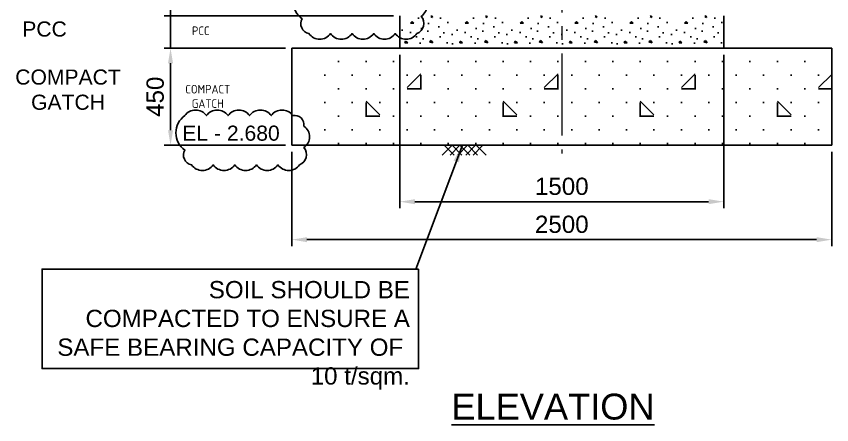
# Model space of a CAD drawing. Header units: millimetres. Extents: x -66 to 3621, y -1 to 3307.
# Drawn here: x 1223.8 to 1412.6, y 1968.2 to 2062.9 of the extents above; entities that cross this region are included whole.
import ezdxf
from ezdxf.enums import TextEntityAlignment as Align

# ---------------------------------------------------------------- set-up
doc = ezdxf.new("R2010")
doc.units = ezdxf.units.MM
doc.linetypes.add('CENTER2', pattern=[28.575, 19.05, -3.175, 3.175, -3.175])
doc.styles.add('ACISOTS', font='isocp.shx')
doc.styles.get("Standard").update_dxf_attribs({"font": 'arial.ttf'})
doc.dimstyles.new('ISO-25', dxfattribs={"dimtxt": 4, "dimasz": 3.5, "dimexe": 1.5, "dimexo": 1.5, "dimgap": 1.5, "dimtad": 1, "dimtxsty": 'Standard', "dimcen": 0, "dimadec": 0, "dimazin": 0, "dimtfac": 1, "dimtmove": 0, "dimatfit": 3, "dimfxl": 1, "dimarcsym": 0})

# ---------------------------------------------------------------- blocks, each defined once
blk = doc.blocks.new('*D5932')
at = {"color": 0, "lineweight": -2}
for p, q in [((1259.51, 2063.01), (1259.51, 2081.46)), ((1259.51, 2066.51), (1259.51, 2070.01)), ((1311.11, 2063.01), (1258.01, 2063.01)), ((1259.51, 2055.51), (1259.51, 2063.01)), ((1286.11, 2055.51), (1258.01, 2055.51)), ((1259.51, 2052.01), (1259.51, 2048.51))]:
    blk.add_line(p, q, dxfattribs=at)
at = {"color": 0}
for points in [[(1258.93, 2066.51), (1260.1, 2066.51), (1259.51, 2063.01)], [(1260.1, 2052.01), (1258.93, 2052.01), (1259.51, 2055.51)]]:
    blk.add_solid(points, dxfattribs=at)
at = {"layer": 'Defpoints', "color": 0}
for p in [(1259.51, 2063.01), (1312.61, 2063.01), (1287.61, 2055.51)]:
    blk.add_point(p, dxfattribs=at)
at = {"color": 0, "insert": (1255.97, 2075.74), "char_height": 4, "attachment_point": 5, "rotation": 90}
blk.add_mtext('150', dxfattribs=at)
blk = doc.blocks.new('*D5933')
at = {"color": 0, "lineweight": -2}
for p, q in [((1286.11, 2055.51), (1258.01, 2055.51)), ((1259.51, 2036.51), (1259.51, 2052.01)), ((1286.11, 2033.01), (1258.01, 2033.01))]:
    blk.add_line(p, q, dxfattribs=at)
at = {"color": 0}
for points in [[(1260.1, 2052.01), (1258.93, 2052.01), (1259.51, 2055.51)], [(1258.93, 2036.51), (1260.1, 2036.51), (1259.51, 2033.01)]]:
    blk.add_solid(points, dxfattribs=at)
at = {"layer": 'Defpoints', "color": 0}
for p in [(1259.51, 2055.51), (1287.61, 2055.51), (1287.61, 2033.01)]:
    blk.add_point(p, dxfattribs=at)
at = {"color": 0, "insert": (1255.97, 2044.26), "char_height": 4, "attachment_point": 5, "rotation": 90}
blk.add_mtext('450', dxfattribs=at)
blk = doc.blocks.new('*D5950')
at = {"color": 0, "lineweight": -2}
for p, q in [((1312.61, 2054.01), (1312.61, 2018.44)), ((1387.61, 2054.01), (1387.61, 2018.44)), ((1384.11, 2019.94), (1316.11, 2019.94))]:
    blk.add_line(p, q, dxfattribs=at)
at = {"color": 0}
for points in [[(1316.11, 2020.52), (1316.11, 2019.36), (1312.61, 2019.94)], [(1384.11, 2019.36), (1384.11, 2020.52), (1387.61, 2019.94)]]:
    blk.add_solid(points, dxfattribs=at)
at = {"layer": 'Defpoints', "color": 0}
for p in [(1312.61, 2055.51), (1387.61, 2055.51), (1312.61, 2019.94)]:
    blk.add_point(p, dxfattribs=at)
at = {"color": 0, "insert": (1350.11, 2023.48), "char_height": 4, "attachment_point": 5}
blk.add_mtext('1500', dxfattribs=at)
blk = doc.blocks.new('*D5979')
at = {"color": 0, "lineweight": -2}
for p, q in [((1287.61, 2031.51), (1287.61, 2009.64)), ((1412.61, 2031.51), (1412.61, 2009.64)), ((1291.11, 2011.14), (1409.11, 2011.14))]:
    blk.add_line(p, q, dxfattribs=at)
at = {"color": 0}
for points in [[(1291.11, 2011.72), (1291.11, 2010.55), (1287.61, 2011.14)], [(1409.11, 2010.55), (1409.11, 2011.72), (1412.61, 2011.14)]]:
    blk.add_solid(points, dxfattribs=at)
at = {"layer": 'Defpoints', "color": 0}
for p in [(1287.61, 2033.01), (1412.61, 2033.01), (1412.61, 2011.14)]:
    blk.add_point(p, dxfattribs=at)
at = {"color": 0, "insert": (1350.11, 2014.68), "char_height": 4, "attachment_point": 5}
blk.add_mtext('2500', dxfattribs=at)

msp = doc.modelspace()

# ---------------------------------------------------------------- hatches: boundary and pattern name
at = {"transparency": 33554687}
h = msp.add_hatch(dxfattribs=at)
h.set_pattern_fill('CONC', color=256, scale=0.5)
h.set_pattern_definition([(0, (897.723, -13642.981), (0, 12.7), [0, -12.7]), (0, (897.85, -13647.426), (0, 12.7), [0, -12.7]), (0, (898.231, -13640.568), (0, 12.7), [0, -12.7]), (338.19859, (891.6266, -13644.505), (38.1, -12.7), [1.367832, -67.023761]), (216.869898, (892.8966, -13645.013), (38.1, 25.4), [0.635, -62.865]), (130.601295, (892.3886, -13645.3941), (63.5, -76.2), [1.170882, -115.917332]), (206.56505, (888.1976, -13646.918), (-12.7, -12.7), [0.283981, -28.114083]), (326.309932, (887.9436, -13647.045), (25.4, -12.7), [0.457905, -45.332596]), (108.43495, (888.3246, -13647.299), (-12.7, 25.4), [0.401609, -39.759317]), (225, (896.326, -13648.188), (-2e-15, -12.7), [0.538815, -17.421697]), (0, (895.945, -13648.569), (12.7, 12.7), [0.762, -11.938]), (135, (896.707, -13648.569), (-12.7, 9e-16), [0.538815, -17.421697]), (251.56505, (894.8016, -13640.06), (12.7, 25.4), [0.401609, -39.759317]), (0, (894.675, -13640.441), (12.7, 12.7), [0.635, -12.065]), (143.130102, (895.3096, -13640.441), (-38.1, 25.4), [0.635, -62.865]), (213.690068, (888.0706, -13639.933), (25.4, 12.7), [0.457905, -45.332596]), (341.56505, (887.6896, -13640.187), (-25.4, 12.7), [0.803219, -39.357708]), (126.869898, (888.4516, -13640.441), (25.4, -38.1), [0.635, -62.865]), (0, (891.754, -13640.441), (0, 12.7), [0, -12.7]), (0, (888.325, -13643.743), (0, 12.7), [0, -12.7]), (0, (891.881, -13648.442), (0, 12.7), [0, -12.7]), (0, (895.31, -13644.505), (0, 12.7), [0, -12.7]), (0, (891.627, -13642.346), (0, 12.7), [0, -12.7]), (0, (888.833, -13641.965), (0, 12.7), [0, -12.7]), (0, (889.976, -13642.727), (0, 12.7), [0, -12.7]), (0, (889.468, -13645.775), (0, 12.7), [0, -12.7]), (0, (886.42, -13645.267), (0, 12.7), [0, -12.7]), (0, (886.547, -13642.346), (0, 12.7), [0, -12.7]), (0, (886.166, -13639.552), (0, 12.7), [0, -12.7]), (0, (890.103, -13639.044), (0, 12.7), [0, -12.7]), (0, (892.897, -13638.536), (0, 12.7), [0, -12.7]), (0, (897.342, -13639.044), (0, 12.7), [0, -12.7]), (0, (894.294, -13642.981), (0, 12.7), [0, -12.7]), (0, (893.024, -13640.695), (0, 12.7), [0, -12.7]), (0, (894.04, -13646.791), (0, 12.7), [0, -12.7]), (0, (890.23, -13647.426), (0, 12.7), [0, -12.7]), (0, (894.04, -13650.22), (0, 12.7), [0, -12.7]), (0, (889.849, -13649.458), (0, 12.7), [0, -12.7]), (0, (885.785, -13649.839), (0, 12.7), [0, -12.7]), (0, (887.309, -13650.474), (0, 12.7), [0, -12.7]), (0, (887.436, -13648.696), (0, 12.7), [0, -12.7]), (0, (895.945, -13650.728), (0, 12.7), [0, -12.7]), (0, (897.469, -13645.521), (0, 12.7), [0, -12.7]), (0, (896.834, -13641.711), (0, 12.7), [0, -12.7]), (0, (890.992, -13650.855), (0, 12.7), [0, -12.7])])
h.paths.add_polyline_path([(1387.61043, 2055.51436), (1387.61043, 2063.01436), (1350.11043, 2063.01436), (1350.11043, 2055.51436)])
h.paths.add_polyline_path([(1350.11043, 2055.51436), (1350.11043, 2063.01436), (1312.61043, 2063.01436), (1312.61043, 2055.51436)])
h.paths.add_polyline_path([(1271.94604, 2055.86545), (1271.94604, 2061.08919), (1275.98833, 2061.08919), (1275.98833, 2055.86545)], flags=9)
h.paths.add_polyline_path([(1286.22994, 2072.80835), (1286.22994, 2078.22036), (1290.27223, 2078.22036), (1290.27223, 2072.80835)], flags=9)
h = msp.add_hatch(dxfattribs=at)
h.set_pattern_fill('CONC3', color=256, scale=0.5)
h.set_pattern_definition([(0, (892.008, -13644.76), (0, 31.75), [3.175, -28.575]), (0, (901.533, -13638.41), (0, 31.75), [3.175, -28.575]), (0, (895.183, -13625.71), (0, 31.75), [3.175, -12.7, 3.175, -12.7]), (90, (892.008, -13644.76), (-31.75, 2e-15), [3.175, -28.575]), (90, (895.183, -13625.71), (-31.75, 2e-15), [3.175, -28.575]), (90, (904.708, -13638.41), (-31.75, 2e-15), [3.175, -28.575]), (90, (911.058, -13628.884), (-31.75, 2e-15), [3.175, -28.575]), (135, (895.183, -13644.76), (-31.750594, 2e-15), [4.49072, -40.4114]), (135, (898.358, -13625.71), (-31.750594, 2e-15), [4.49072, -40.4114]), (45, (901.533, -13638.41), (0, 31.750594), [4.49072, -8.98017, 4.49072, -26.94051]), (0, (879.3076, -13651.109), (3.175, 3.175), [-6.35, 0])])
h.paths.add_polyline_path([(1412.61043, 2033.01436), (1412.61043, 2055.51436), (1350.11043, 2055.51436), (1350.11043, 2033.01436)])
h.paths.add_polyline_path([(1350.11043, 2033.01436), (1350.11043, 2055.51436), (1287.61043, 2055.51436), (1287.61043, 2033.01436)])
h.paths.add_polyline_path([(1272.04583, 2041.51811), (1272.04583, 2047.01061), (1276.08812, 2047.01061), (1276.08812, 2041.51811)], flags=9)

# ---------------------------------------------------------------- linework, layer by layer
at = {"color": 3, "linetype": 'CENTER2', "lineweight": 0}
msp.add_line((1350.11043, 2168.59809), (1350.11043, 2031.12663), dxfattribs=at)
at = {"color": 3}
for p, q in [((1312.61043, 2055.51436), (1312.61043, 2063.01436)), ((1387.61043, 2055.51436), (1387.61043, 2063.01436))]:
    msp.add_line(p, q, dxfattribs=at)
at = {"color": 50, "lineweight": 0}
msp.add_line((1312.61043, 2062.80726), (1312.61043, 2055.51436), dxfattribs=at)
at = {"color": 4}
for p, q in [((1287.61043, 2055.51436), (1412.61043, 2055.51436)), ((1287.61043, 2033.01436), (1287.61043, 2055.51436)), ((1412.61043, 2033.01436), (1412.61043, 2055.51436)), ((1287.61043, 2033.01436), (1412.61043, 2033.01436))]:
    msp.add_line(p, q, dxfattribs=at)
for p, q in [((1324.69316, 2033.01436), (1322.42141, 2030.74261)), ((1322.90709, 2033.01436), (1325.17884, 2030.74261)), ((1326.51684, 2033.01436), (1324.24509, 2030.74261)), ((1324.73076, 2033.01436), (1327.00251, 2030.74261)), ((1328.30291, 2033.01436), (1326.03116, 2030.74261)), ((1326.51684, 2033.01436), (1328.78859, 2030.74261)), ((1330.12659, 2033.01436), (1327.85484, 2030.74261)), ((1328.34051, 2033.01436), (1330.61226, 2030.74261)), ((1331.83746, 2033.01436), (1329.56571, 2030.74261)), ((1330.29579, 2033.01436), (1332.56754, 2030.74261))]:
    msp.add_line(p, q)
at = {"color": 1}
for points in [[(1289.98756, 2070.32079, -0.5206), (1294.98756, 2070.32079, -0.5206), (1299.98756, 2070.32079, -0.5206), (1304.98756, 2070.32079, -0.5206), (1309.98756, 2070.32079, -0.5206), (1314.98756, 2070.32079, -0.5206), (1317.56287, 2067.8961, -0.5206), (1317.56287, 2062.8961, -0.5206), (1316.55549, 2058.90348, -0.5206), (1311.55549, 2058.90348, -0.5206), (1306.55549, 2058.90348, -0.5206), (1301.55549, 2058.90348, -0.5206), (1296.55549, 2058.90348, -0.5206), (1291.55549, 2058.90348, -0.5206), (1289.98756, 2062.33556, -0.5206), (1289.98756, 2070.32079, -0.5206)], [(1262.82232, 2039.88755, -0.5206), (1267.82232, 2039.88755, -0.5206), (1272.82232, 2039.88755, -0.5206), (1277.82232, 2039.88755, -0.5206), (1282.82232, 2039.88755, -0.5206), (1287.82232, 2039.88755, -0.5206), (1290.39763, 2037.46286, -0.5206), (1290.39763, 2032.46286, -0.5206), (1289.39025, 2028.47024, -0.5206), (1284.39025, 2028.47024, -0.5206), (1279.39025, 2028.47024, -0.5206), (1274.39025, 2028.47024, -0.5206), (1269.39025, 2028.47024, -0.5206), (1264.39025, 2028.47024, -0.5206), (1262.82232, 2031.90232, -0.5206), (1262.82232, 2039.88755, -0.5206)]]:
    msp.add_lwpolyline(points, format="xyb", close=True, dxfattribs=at)
msp.add_lwpolyline([(1316.93887, 2004.30229), (1229.75507, 2004.30229), (1229.75507, 1981.23964), (1316.93887, 1981.23964)], close=True)

# ---------------------------------------------------------------- texts
at = {"color": 130}
for s, height, p in [('EL - 2.680', 3.5, (1262.23252, 2035.82554)), ('%%UELEVATION', 6, (1324.54571, 1972.44725))]:
    msp.add_text(s, height=height, dxfattribs=at).set_placement(p, align=Align.MIDDLE_LEFT)
at = {"color": 130, "char_height": 3.5, "attachment_point": 5}
for s, insert in [('PCC', (1230.33516, 2059.93388)), ('COMPACT\\PGATCH', (1235.77079, 2045.88589))]:
    msp.add_mtext(s, dxfattribs=dict(at, insert=insert))
at = {"char_height": 2, "attachment_point": 5, "style": 'ACISOTS'}
for s, insert in [('PCC', (1266.50806, 2059.55593)), ('COMPACT\\PGATCH', (1268.13008, 2044.34382))]:
    msp.add_mtext(s, dxfattribs=dict(at, insert=insert))
at = {"color": 130, "insert": (1314.94234, 2001.55439), "char_height": 4, "width": 83.2878581, "attachment_point": 3}
msp.add_mtext('SOIL SHOULD BE COMPACTED TO ENSURE A SAFE BEARING CAPACITY OF  10 t/sqm.', dxfattribs=at)

# ---------------------------------------------------------------- dimensions: what is measured, and where the dimension line sits
for base, p1, p2, picture, middle in [((1259.51401, 2063.01436), (1287.61043, 2055.51436), (1312.61043, 2063.01436), '*D5932', (1259.51401, 2075.7381)), ((1259.51401, 2055.51436), (1287.61043, 2033.01436), (1287.61043, 2055.51436), '*D5933', (1259.51401, 2044.26436))]:
    dim = msp.add_linear_dim(base=base, p1=p1, p2=p2, angle=90, dimstyle='ISO-25', override={"dimtxt": 4, "dimdec": 0, "dimlfac": 20})
    dim.commit()
    dim.dimension.update_dxf_attribs({"geometry": picture, "text_midpoint": middle, "dimtype": 160})
for base, p1, p2, picture, middle in [((1312.61043, 2019.94014), (1387.61043, 2055.51436), (1312.61043, 2055.51436), '*D5950', (1350.11043, 2019.94014)), ((1412.61043, 2011.13754), (1287.61043, 2033.01436), (1412.61043, 2033.01436), '*D5979', (1350.11043, 2011.13754))]:
    dim = msp.add_linear_dim(base=base, p1=p1, p2=p2, dimstyle='ISO-25', override={"dimtxt": 4, "dimdec": 0, "dimlfac": 20})
    dim.commit()
    dim.dimension.update_dxf_attribs({"geometry": picture, "text_midpoint": middle, "dimtype": 160})

# ---------------------------------------------------------------- leaders
msp.add_leader([(1327.08897, 2033.01436), (1316.33926, 2004.30229), (1312.33926, 2004.30229)], dimstyle='ISO-25', override={"dimasz": 4, "dimgap": 1.5, "dimtad": 0})

doc.saveas('drawing.dxf')
